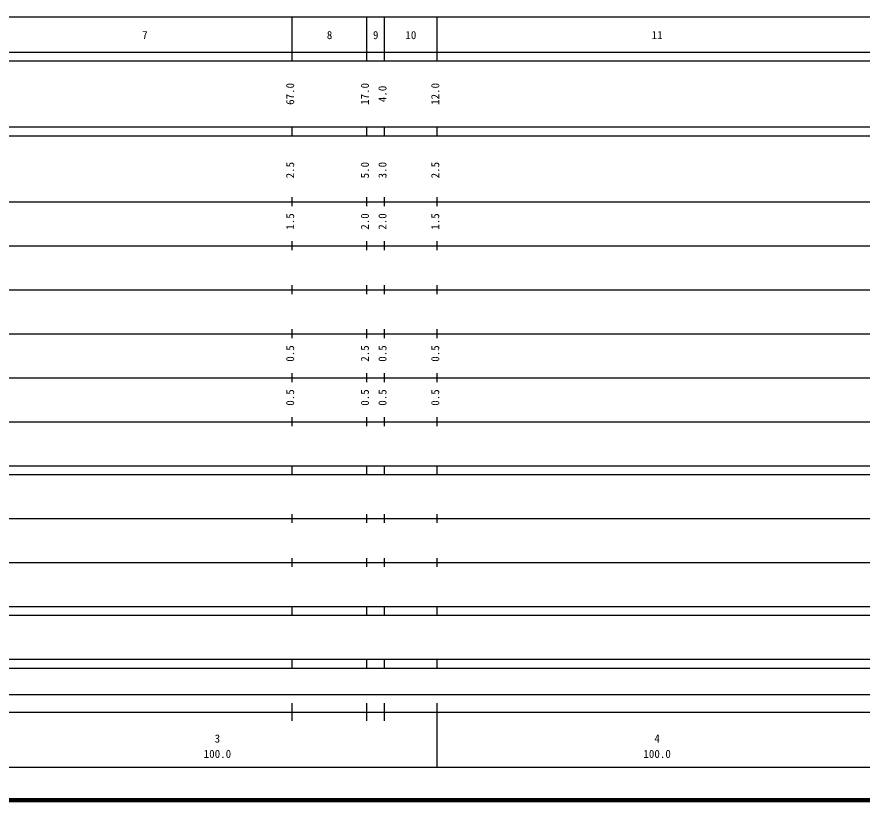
# Model space of a CAD drawing. Units: millimetres on the paper, enlarged 1000 times. Extents: x 40000 to 680000, y 20000 to 380000.
# Drawn here: x 272393 to 464621, y 20000 to 198000 of the extents above; entities that cross this region are included whole.
import ezdxf
from ezdxf.enums import TextEntityAlignment as Align

# ---------------------------------------------------------------- set-up
doc = ezdxf.new("R2010")
doc.units = ezdxf.units.MM
doc.header["$LTSCALE"] = 1000
doc.layers.add('M-TTL', color=2, linetype='Continuous', lineweight=140)
doc.layers.add('M-TTL-BAND', color=7, linetype='Continuous', lineweight=25)
doc.styles.add('ＭＳ ゴシック', font='')
doc.styles.get('ＭＳ ゴシック').set_extended_font_data('MS Gothic')

msp = doc.modelspace()

# ---------------------------------------------------------------- linework, layer by layer
at = {"layer": 'M-TTL'}
msp.add_line((40000, 20000), (680000, 20000), dxfattribs=at)
at = {"layer": 'M-TTL-BAND'}
for p, q in [((68000, 198000), (579000, 198000)), ((335000, 188000), (335000, 198000)), ((352000, 188000), (352000, 198000)), ((356000, 188000), (356000, 198000)), ((368000, 188000), (368000, 198000)), ((40000, 190000), (579000, 190000)), ((40000, 188000), (579000, 188000)), ((40000, 173000), (579000, 173000)), ((335000, 171000), (335000, 173000)), ((352000, 171000), (352000, 173000)), ((356000, 171000), (356000, 173000)), ((368000, 171000), (368000, 173000)), ((40000, 171000), (579000, 171000)), ((40000, 156000), (579000, 156000)), ((335000, 155000), (335000, 157000)), ((352000, 155000), (352000, 157000)), ((356000, 155000), (356000, 157000)), ((368000, 155000), (368000, 157000)), ((335000, 145000), (335000, 147000)), ((352000, 145000), (352000, 147000)), ((356000, 145000), (356000, 147000)), ((368000, 145000), (368000, 147000)), ((46000, 146000), (579000, 146000)), ((335000, 135000), (335000, 137000)), ((352000, 135000), (352000, 137000)), ((356000, 135000), (356000, 137000)), ((368000, 135000), (368000, 137000)), ((52000, 136000), (579000, 136000)), ((335000, 125000), (335000, 127000)), ((352000, 125000), (352000, 127000)), ((356000, 125000), (356000, 127000)), ((368000, 125000), (368000, 127000)), ((46000, 126000), (579000, 126000)), ((52000, 116000), (579000, 116000)), ((335000, 115000), (335000, 117000)), ((352000, 115000), (352000, 117000)), ((356000, 115000), (356000, 117000)), ((368000, 115000), (368000, 117000)), ((46000, 106000), (579000, 106000)), ((335000, 105000), (335000, 107000)), ((352000, 105000), (352000, 107000)), ((356000, 105000), (356000, 107000)), ((368000, 105000), (368000, 107000)), ((40000, 96000), (579000, 96000)), ((335000, 94000), (335000, 96000)), ((352000, 94000), (352000, 96000)), ((356000, 94000), (356000, 96000)), ((368000, 94000), (368000, 96000)), ((40000, 94000), (579000, 94000)), ((335000, 83000), (335000, 85000)), ((352000, 83000), (352000, 85000)), ((356000, 83000), (356000, 85000)), ((368000, 83000), (368000, 85000)), ((49000, 84000), (579000, 84000)), ((335000, 73000), (335000, 75000)), ((352000, 73000), (352000, 75000)), ((356000, 73000), (356000, 75000)), ((368000, 73000), (368000, 75000)), ((40000, 74000), (579000, 74000)), ((40000, 64000), (579000, 64000)), ((335000, 62000), (335000, 64000)), ((352000, 62000), (352000, 64000)), ((356000, 62000), (356000, 64000)), ((368000, 62000), (368000, 64000)), ((40000, 62000), (579000, 62000)), ((40000, 52000), (579000, 52000)), ((335000, 50000), (335000, 52000)), ((352000, 50000), (352000, 52000)), ((356000, 50000), (356000, 52000)), ((368000, 50000), (368000, 52000)), ((40000, 50000), (579000, 50000)), ((71000, 44000), (565000, 44000)), ((335000, 38000), (335000, 42000)), ((352000, 38000), (352000, 42000)), ((356000, 38000), (356000, 42000)), ((368000, 27500), (368000, 42000)), ((40000, 40000), (579000, 40000)), ((68000, 27500), (579000, 27500))]:
    msp.add_line(p, q, dxfattribs=at)

# ---------------------------------------------------------------- texts
at = {"layer": 'M-TTL-BAND', "style": 'ＭＳ ゴシック'}
for s, p in [('7', (301500, 192405)), ('8', (343500, 192405)), ('9', (354000, 192405)), ('10', (362000, 192405)), ('11', (418000, 192405)), ('3', (318000, 32523)), ('4', (418000, 32523)), ('100.0', (318000, 29033)), ('100.0', (418000, 29033))]:
    msp.add_text(s, height=1833, dxfattribs=at).set_placement(p, align=Align.BOTTOM_CENTER)
for s, p in [('67.0', (336000, 180500)), ('17.0', (353000, 180500)), ('12.0', (369000, 180500)), ('4.0', (357000, 180500)), ('2.5', (336000, 163174)), ('5.0', (353000, 163174)), ('3.0', (357000, 163174)), ('2.5', (369000, 163174)), ('1.5', (336000, 151500)), ('2.0', (353000, 151500)), ('2.0', (357000, 151500)), ('1.5', (369000, 151500)), ('0.5', (336000, 121500)), ('2.5', (353000, 121500)), ('0.5', (357000, 121500)), ('0.5', (369000, 121500)), ('0.5', (336000, 111500)), ('0.5', (353000, 111500)), ('0.5', (357000, 111500)), ('0.5', (369000, 111500))]:
    msp.add_text(s, height=1833, rotation=90, dxfattribs=at).set_placement(p, align=Align.BOTTOM_CENTER)

doc.saveas('drawing.dxf')
